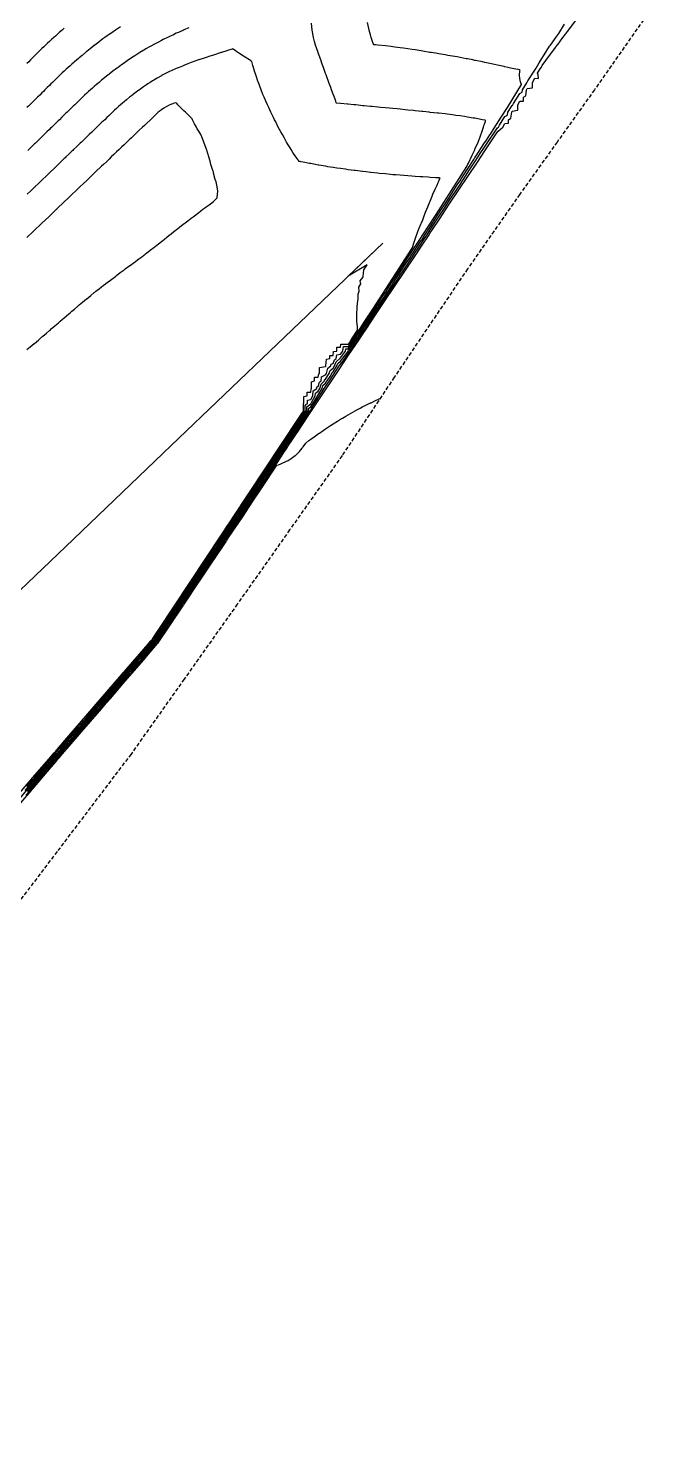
# Model space of a CAD drawing. Extents: x 6012137 to 6013842, y 2108997 to 2110704.
# Drawn here: x 6013339.9 to 6013422.7, y 2110033.3 to 2110222.9 of the extents above; entities that cross this region are included whole.
import ezdxf

# ---------------------------------------------------------------- set-up
doc = ezdxf.new("R2010")
doc.units = 0
doc.linetypes.add('HIDDENX2', pattern=[0.75, 0.5, -0.25])
doc.layers.get('0').update_dxf_attribs({"linetype": 'CONTINUOUS'})

msp = doc.modelspace()

# ---------------------------------------------------------------- linework, layer by layer
at = {"color": 6, "linetype": 'CONTINUOUS', "flags": 128}
for points in [[(6013339.54, 2110120.12), (6013339.88, 2110120.52), (6013340.48, 2110121.22), (6013341.55, 2110122.47), (6013341.66, 2110122.61), (6013341.68, 2110122.63), (6013342.51, 2110123.61), (6013342.68, 2110123.81), (6013343.37, 2110124.63), (6013343.68, 2110124.99), (6013344.12, 2110125.49), (6013344.76, 2110126.24), (6013345.83, 2110127.48), (6013347.56, 2110129.48), (6013347.66, 2110129.61), (6013347.68, 2110129.63), (6013348.53, 2110130.61), (6013348.68, 2110130.78), (6013349.97, 2110132.28), (6013350.22, 2110132.57), (6013350.57, 2110132.97), (6013351.07, 2110133.56), (6013351.9, 2110134.51), (6013353.45, 2110136.32), (6013353.84, 2110136.76), (6013354.56, 2110137.61), (6013354.68, 2110137.74), (6013355.43, 2110138.61), (6013355.68, 2110138.9), (6013356.8, 2110140.2), (6013357.07, 2110140.52), (6013357.13, 2110140.58), (6013357.55, 2110141.2), (6013358.08, 2110142.01), (6013358.48, 2110142.61), (6013358.68, 2110142.91), (6013359.28, 2110143.81), (6013360.08, 2110145.01), (6013360.48, 2110145.61), (6013360.68, 2110145.91), (6013361.28, 2110146.81), (6013362.08, 2110148.01), (6013362.48, 2110148.61), (6013362.68, 2110148.91), (6013363.28, 2110149.81), (6013364.08, 2110151.01), (6013364.48, 2110151.61), (6013364.68, 2110151.91), (6013365.28, 2110152.81), (6013365.95, 2110153.81), (6013366.24, 2110154.25), (6013366.48, 2110154.61), (6013366.68, 2110154.91), (6013367.28, 2110155.81), (6013368.09, 2110157.01), (6013368.48, 2110157.61), (6013368.68, 2110157.9), (6013369.27, 2110158.79), (6013370.09, 2110160.02), (6013370.48, 2110160.61), (6013370.68, 2110160.9), (6013371.27, 2110161.78), (6013372.1, 2110163.02), (6013372.48, 2110163.61), (6013372.68, 2110163.9), (6013373.27, 2110164.78), (6013374.1, 2110166.03), (6013374.48, 2110166.61), (6013374.68, 2110166.9), (6013375.26, 2110167.77), (6013375.61, 2110168.3), (6013376.09, 2110169.02), (6013376.49, 2110169.61), (6013376.68, 2110169.9), (6013377.27, 2110170.79), (6013378.75, 2110173.06), (6013381.39, 2110177), (6013382.76, 2110179.05), (6013384.14, 2110181.06), (6013384.46, 2110181.54), (6013384.63, 2110181.81), (6013385.2, 2110182.67), (6013386.37, 2110184.44), (6013387.62, 2110186.32), (6013391.59, 2110192.25), (6013392.62, 2110193.81), (6013393.46, 2110195.06), (6013393.7, 2110195.43), (6013393.99, 2110195.88), (6013394.91, 2110197.27), (6013396.24, 2110199.28), (6013400.01, 2110204.9), (6013401.02, 2110206.44), (6013402.18, 2110208.16), (6013402.63, 2110208.85), (6013402.79, 2110209.08), (6013403.43, 2110209.61), (6013403.68, 2110210.11), (6013404.15, 2110210.13), (6013404.16, 2110210.61), (6013404.49, 2110210.79), (6013404.6, 2110211.61), (6013404.68, 2110211.74), (6013405.4, 2110211.89), (6013405.44, 2110212.61), (6013405.68, 2110213.08), (6013406.18, 2110213.11), (6013406.17, 2110213.61), (6013406.48, 2110213.81), (6013406.58, 2110214.61), (6013406.68, 2110214.77), (6013407.39, 2110214.89), (6013407.39, 2110215.61), (6013407.68, 2110216.15), (6013408.17, 2110216.12), (6013408.15, 2110216.61), (6013408.05, 2110216.86), (6013408.33, 2110217.29), (6013408.53, 2110217.61), (6013408.68, 2110217.85), (6013409.15, 2110218.55), (6013410.46, 2110220.27), (6013410.53, 2110220.36), (6013410.81, 2110220.73), (6013411.47, 2110221.61), (6013411.68, 2110221.88), (6013412.09, 2110222.42), (6013413.21, 2110223.9)], [(6013339.73, 2110120.59), (6013340.12, 2110121.05), (6013340.68, 2110121.7), (6013341.45, 2110122.61), (6013341.68, 2110122.87), (6013342.3, 2110123.61), (6013342.68, 2110124.05), (6013343.17, 2110124.62), (6013343.68, 2110125.23), (6013344.41, 2110126.07), (6013345.49, 2110127.33), (6013346.07, 2110127.99), (6013346.68, 2110128.7), (6013347.46, 2110129.61), (6013347.68, 2110129.86), (6013348.32, 2110130.61), (6013348.68, 2110131.02), (6013349.6, 2110132.08), (6013350.03, 2110132.58), (6013350.62, 2110133.27), (6013351.49, 2110134.28), (6013352.36, 2110135.28), (6013352.68, 2110135.66), (6013353.5, 2110136.61), (6013353.68, 2110136.82), (6013354.36, 2110137.61), (6013354.68, 2110137.98), (6013355.22, 2110138.61), (6013355.68, 2110139.14), (6013356.43, 2110140), (6013356.9, 2110140.56), (6013357.01, 2110140.67), (6013357.61, 2110141.57), (6013357.68, 2110141.68), (6013358.29, 2110142.61), (6013358.68, 2110143.19), (6013359.52, 2110144.45), (6013359.68, 2110144.69), (6013360.29, 2110145.61), (6013360.68, 2110146.19), (6013361.51, 2110147.44), (6013361.68, 2110147.69), (6013362.29, 2110148.61), (6013362.68, 2110149.2), (6013363.5, 2110150.43), (6013363.68, 2110150.7), (6013364.29, 2110151.61), (6013364.68, 2110152.2), (6013365.49, 2110153.42), (6013365.68, 2110153.7), (6013366.1, 2110154.34), (6013366.28, 2110154.61), (6013366.68, 2110155.21), (6013367.48, 2110156.41), (6013367.6, 2110156.58), (6013367.68, 2110156.7), (6013368.28, 2110157.61), (6013368.68, 2110158.2), (6013369.49, 2110159.42), (6013369.68, 2110159.7), (6013370.28, 2110160.61), (6013370.68, 2110161.21), (6013371.49, 2110162.41), (6013371.68, 2110162.7), (6013372.28, 2110163.61), (6013372.68, 2110164.21), (6013373.48, 2110165.4), (6013373.68, 2110165.71), (6013374.28, 2110166.61), (6013374.68, 2110167.22), (6013375, 2110167.7), (6013375.45, 2110168.38), (6013375.68, 2110168.72), (6013376.27, 2110169.61), (6013376.68, 2110170.22), (6013377.44, 2110171.37), (6013377.59, 2110171.59), (6013377.6, 2110171.61), (6013377.6, 2110171.69), (6013377.68, 2110171.75), (6013378.03, 2110172.3), (6013379.23, 2110174.15), (6013379.5, 2110174.61), (6013379.55, 2110174.74), (6013379.68, 2110174.87), (6013380.19, 2110175.62), (6013381.19, 2110177.12), (6013381.5, 2110177.61), (6013381.56, 2110177.73), (6013381.68, 2110177.84), (6013382.02, 2110178.29), (6013383.49, 2110180.41), (6013383.63, 2110180.6), (6013383.68, 2110180.69), (6013384.26, 2110181.56), (6013384.65, 2110182.17), (6013385.45, 2110183.37), (6013385.68, 2110183.73), (6013385.94, 2110184.13), (6013387.39, 2110186.31), (6013387.68, 2110186.76), (6013388, 2110187.25), (6013389.34, 2110189.26), (6013389.68, 2110189.78), (6013390.05, 2110190.35), (6013391.3, 2110192.22), (6013391.68, 2110192.8), (6013392.07, 2110193.39), (6013393.02, 2110194.8), (6013393.27, 2110195.2), (6013393.68, 2110195.83), (6013394.18, 2110196.6), (6013394.44, 2110197), (6013395.15, 2110198.07), (6013395.68, 2110198.89), (6013396.29, 2110199.82), (6013397.06, 2110200.98), (6013397.68, 2110201.93), (6013398.39, 2110203.02), (6013398.96, 2110203.89), (6013399.68, 2110204.98), (6013400.48, 2110206.2), (6013400.88, 2110206.81), (6013401.49, 2110207.72), (6013401.68, 2110208), (6013402.17, 2110208.73), (6013402.7, 2110209.51), (6013402.81, 2110209.61), (6013402.95, 2110209.88), (6013403.68, 2110211.02), (6013404.05, 2110211.23), (6013404.1, 2110211.61), (6013404.68, 2110212.52), (6013404.75, 2110212.54), (6013404.75, 2110212.61), (6013404.83, 2110212.76), (6013405.68, 2110214.1), (6013405.99, 2110214.3), (6013406.03, 2110214.61), (6013406.61, 2110215.54), (6013406.78, 2110215.81), (6013407.68, 2110217.23), (6013407.86, 2110217.52), (6013407.92, 2110217.61), (6013408.3, 2110218.23), (6013409.32, 2110219.88), (6013409.68, 2110220.44), (6013409.8, 2110220.61), (6013410.33, 2110221.36), (6013410.53, 2110221.63), (6013410.92, 2110222.14), (6013411.68, 2110223.42)], [(6013401.12, 2110210.51), (6013401, 2110210.54), (6013400.97, 2110210.54), (6013400.68, 2110210.61), (6013400.68, 2110210.61), (6013400.68, 2110210.61), (6013399.68, 2110210.79), (6013399.46, 2110210.83), (6013398.68, 2110210.96), (6013398.27, 2110211.02), (6013397.68, 2110211.11), (6013397.1, 2110211.19), (6013396.68, 2110211.24), (6013395.95, 2110211.34), (6013395.68, 2110211.37), (6013394.82, 2110211.47), (6013394.68, 2110211.48), (6013393.7, 2110211.59), (6013393.68, 2110211.59), (6013393.53, 2110211.61), (6013392.68, 2110211.7), (6013392.58, 2110211.71), (6013391.68, 2110211.8), (6013391.46, 2110211.82), (6013390.68, 2110211.9), (6013390.35, 2110211.94), (6013389.68, 2110212), (6013389.24, 2110212.05), (6013388.68, 2110212.1), (6013388.22, 2110212.14), (6013387.68, 2110212.2), (6013387.03, 2110212.26), (6013386.68, 2110212.29), (6013385.92, 2110212.36), (6013385.68, 2110212.39), (6013384.82, 2110212.47), (6013384.68, 2110212.48), (6013383.71, 2110212.58), (6013383.68, 2110212.58), (6013383.45, 2110212.61), (6013382.68, 2110212.68), (6013382.6, 2110212.69), (6013381.68, 2110212.78), (6013381.15, 2110212.83), (6013381.12, 2110212.83), (6013381.12, 2110212.83), (6013381.12, 2110212.84), (6013381.11, 2110212.85), (6013381.1, 2110212.89), (6013381.03, 2110213.07), (6013380.98, 2110213.21), (6013380.8, 2110213.72), (6013380.68, 2110214.04), (6013380.47, 2110214.61), (6013380.36, 2110214.93), (6013380.11, 2110215.61), (6013379.79, 2110216.49), (6013379.75, 2110216.61), (6013379.68, 2110216.8), (6013379.39, 2110217.61), (6013379.22, 2110218.06), (6013379.03, 2110218.61), (6013378.68, 2110219.56), (6013378.67, 2110219.61), (6013378.66, 2110219.63), (6013378.34, 2110220.61), (6013378.21, 2110221.07), (6013378.07, 2110221.61), (6013377.92, 2110222.36), (6013377.87, 2110222.61), (6013377.77, 2110223.52)], [(6013405.76, 2110215.69), (6013405.68, 2110216.12), (6013405.64, 2110216.56), (6013405.69, 2110217.16), (6013405.72, 2110217.26), (6013405.69, 2110217.26), (6013405.66, 2110217.27), (6013405.48, 2110217.31), (6013405.4, 2110217.32), (6013404.68, 2110217.48), (6013404.09, 2110217.61), (6013403.68, 2110217.69), (6013403.57, 2110217.72), (6013402.68, 2110217.91), (6013402.29, 2110218), (6013401.68, 2110218.13), (6013401.01, 2110218.28), (6013400.68, 2110218.34), (6013399.75, 2110218.53), (6013399.68, 2110218.55), (6013399.38, 2110218.61), (6013398.68, 2110218.74), (6013398.51, 2110218.78), (6013397.68, 2110218.93), (6013397.28, 2110219.01), (6013396.68, 2110219.11), (6013396.06, 2110219.22), (6013395.68, 2110219.29), (6013394.85, 2110219.43), (6013394.68, 2110219.46), (6013393.82, 2110219.61), (6013393.68, 2110219.63), (6013393.65, 2110219.63), (6013392.68, 2110219.79), (6013392.46, 2110219.83), (6013391.68, 2110219.95), (6013391.27, 2110220.01), (6013390.68, 2110220.1), (6013390.1, 2110220.18), (6013389.68, 2110220.24), (6013388.95, 2110220.34), (6013388.68, 2110220.37), (6013388.47, 2110220.4), (6013387.68, 2110220.49), (6013386.69, 2110220.59), (6013386.68, 2110220.59), (6013386.67, 2110220.59), (6013386.36, 2110220.62), (6013386.29, 2110220.63), (6013386.2, 2110220.64), (6013386.16, 2110220.64), (6013386.14, 2110220.64), (6013386.13, 2110220.64), (6013386.11, 2110220.7), (6013386.1, 2110220.73), (6013386.02, 2110220.95), (6013385.79, 2110221.61), (6013385.68, 2110221.98), (6013385.5, 2110222.61), (6013385.45, 2110222.83), (6013385.28, 2110223.61)], [(6013352.22, 2110223.07), (6013351.68, 2110222.71), (6013351.62, 2110222.67), (6013351.53, 2110222.61), (6013351.03, 2110222.26), (6013350.68, 2110222.02), (6013350.44, 2110221.85), (6013350.11, 2110221.61), (6013349.86, 2110221.42), (6013349.68, 2110221.29), (6013349.29, 2110221), (6013348.78, 2110220.61), (6013348.72, 2110220.56), (6013348.68, 2110220.53), (6013348.16, 2110220.12), (6013347.68, 2110219.73), (6013347.61, 2110219.68), (6013347.53, 2110219.61), (6013347.06, 2110219.22), (6013346.68, 2110218.9), (6013346.52, 2110218.77), (6013346.34, 2110218.61), (6013345.99, 2110218.3), (6013345.68, 2110218.03), (6013345.46, 2110217.83), (6013345.21, 2110217.61), (6013344.93, 2110217.36), (6013344.68, 2110217.12), (6013344.41, 2110216.87), (6013344.13, 2110216.61), (6013343.9, 2110216.39), (6013343.68, 2110216.17), (6013343.39, 2110215.89), (6013343.11, 2110215.61), (6013342.89, 2110215.39), (6013342.68, 2110215.19), (6013342.39, 2110214.9), (6013342.09, 2110214.61), (6013341.89, 2110214.4), (6013341.68, 2110214.2), (6013341.38, 2110213.9), (6013341.08, 2110213.61), (6013340.88, 2110213.41), (6013340.68, 2110213.21), (6013340.37, 2110212.91), (6013340.06, 2110212.61), (6013339.87, 2110212.42), (6013339.68, 2110212.23)], [(6013344.68, 2110222.86), (6013344.54, 2110222.74), (6013344.39, 2110222.61), (6013344.01, 2110222.28), (6013343.68, 2110221.98), (6013343.48, 2110221.8), (6013343.27, 2110221.61), (6013342.96, 2110221.33), (6013342.68, 2110221.07), (6013342.44, 2110220.85), (6013342.18, 2110220.61), (6013341.92, 2110220.36), (6013341.68, 2110220.13), (6013341.42, 2110219.87), (6013341.15, 2110219.61), (6013340.91, 2110219.38), (6013340.68, 2110219.15), (6013340.41, 2110218.88), (6013340.14, 2110218.61), (6013339.91, 2110218.38), (6013339.68, 2110218.15)], [(6013361.36, 2110222.93), (6013360.68, 2110222.63), (6013360.67, 2110222.62), (6013360.63, 2110222.61), (6013359.98, 2110222.31), (6013359.68, 2110222.18), (6013359.29, 2110221.99), (6013358.68, 2110221.7), (6013358.62, 2110221.67), (6013358.49, 2110221.61), (6013357.94, 2110221.34), (6013357.68, 2110221.21), (6013357.28, 2110221.01), (6013356.68, 2110220.69), (6013356.62, 2110220.66), (6013356.52, 2110220.61), (6013355.98, 2110220.31), (6013355.68, 2110220.13), (6013355.35, 2110219.94), (6013354.81, 2110219.61), (6013354.73, 2110219.56), (6013354.68, 2110219.52), (6013354.12, 2110219.17), (6013353.68, 2110218.88), (6013353.52, 2110218.77), (6013353.29, 2110218.61), (6013352.92, 2110218.36), (6013352.68, 2110218.19), (6013352.34, 2110217.95), (6013351.87, 2110217.61), (6013351.76, 2110217.53), (6013351.68, 2110217.46), (6013351.19, 2110217.1), (6013350.68, 2110216.7), (6013350.63, 2110216.66), (6013350.56, 2110216.61), (6013350.07, 2110216.22), (6013349.68, 2110215.9), (6013349.52, 2110215.77), (6013349.33, 2110215.61), (6013348.98, 2110215.31), (6013348.68, 2110215.05), (6013348.44, 2110214.84), (6013348.18, 2110214.61), (6013347.92, 2110214.37), (6013347.68, 2110214.15), (6013347.4, 2110213.89), (6013347.1, 2110213.61), (6013346.89, 2110213.4), (6013346.68, 2110213.2), (6013346.38, 2110212.9), (6013346.08, 2110212.61), (6013345.88, 2110212.41), (6013345.68, 2110212.22), (6013345.37, 2110211.92), (6013345.05, 2110211.61), (6013344.86, 2110211.42), (6013344.68, 2110211.25), (6013344.36, 2110210.93), (6013344.02, 2110210.61), (6013343.85, 2110210.44), (6013343.68, 2110210.27), (6013343.34, 2110209.94), (6013343, 2110209.61), (6013342.84, 2110209.45), (6013342.68, 2110209.3), (6013342.33, 2110208.96), (6013341.97, 2110208.61), (6013341.82, 2110208.46), (6013341.68, 2110208.33), (6013341.32, 2110207.97), (6013340.94, 2110207.61), (6013340.81, 2110207.48), (6013340.68, 2110207.36), (6013340.3, 2110206.99), (6013339.91, 2110206.61), (6013339.79, 2110206.49)], [(6013376.11, 2110205.03), (6013376.08, 2110205.07), (6013376.03, 2110205.13), (6013375.98, 2110205.21), (6013375.69, 2110205.62), (6013375.68, 2110205.64), (6013375.3, 2110206.22), (6013375.05, 2110206.61), (6013374.91, 2110206.84), (6013374.68, 2110207.22), (6013374.45, 2110207.61), (6013374.15, 2110208.14), (6013373.88, 2110208.61), (6013373.68, 2110208.98), (6013373.34, 2110209.61), (6013372.99, 2110210.3), (6013372.83, 2110210.61), (6013372.68, 2110210.92), (6013372.35, 2110211.61), (6013372.06, 2110212.23), (6013371.89, 2110212.61), (6013371.68, 2110213.08), (6013371.45, 2110213.61), (6013371.29, 2110213.99), (6013371.04, 2110214.61), (6013370.68, 2110215.57), (6013370.67, 2110215.61), (6013370.66, 2110215.62), (6013370.32, 2110216.61), (6013370.16, 2110217.12), (6013370.01, 2110217.61), (6013369.94, 2110217.86), (6013369.93, 2110217.89), (6013369.79, 2110218.4), (6013369.79, 2110218.4), (6013369.78, 2110218.41), (6013369.77, 2110218.42), (6013369.75, 2110218.43), (6013369.73, 2110218.44), (6013369.7, 2110218.46), (6013369.66, 2110218.49), (6013369.6, 2110218.52), (6013369.46, 2110218.61), (6013368.68, 2110219.1), (6013367.92, 2110219.61), (6013367.78, 2110219.7), (6013367.56, 2110219.86), (6013367.22, 2110220.08), (6013367.21, 2110220.09), (6013367.19, 2110220.09), (6013367.15, 2110220.07), (6013366.68, 2110219.92), (6013366.44, 2110219.84), (6013365.71, 2110219.61), (6013365.67, 2110219.59), (6013364.68, 2110219.27), (6013364.18, 2110219.11), (6013363.68, 2110218.94), (6013363.43, 2110218.86), (6013362.68, 2110218.61), (6013362.67, 2110218.61), (6013361.68, 2110218.25), (6013361.22, 2110218.07), (6013360.68, 2110217.86), (6013360.5, 2110217.79), (6013360.07, 2110217.61), (6013359.79, 2110217.49), (6013359.68, 2110217.45), (6013359.1, 2110217.19), (6013358.68, 2110217), (6013358.41, 2110216.87), (6013357.89, 2110216.61), (6013357.75, 2110216.54), (6013357.68, 2110216.5), (6013357.11, 2110216.18), (6013356.68, 2110215.92), (6013356.49, 2110215.8), (6013356.19, 2110215.61), (6013355.88, 2110215.41), (6013355.68, 2110215.27), (6013355.28, 2110215), (6013354.73, 2110214.61), (6013354.7, 2110214.59), (6013354.68, 2110214.57), (6013354.12, 2110214.16), (6013353.68, 2110213.82), (6013353.56, 2110213.73), (6013353.41, 2110213.61), (6013353.01, 2110213.28), (6013352.68, 2110213.01), (6013352.46, 2110212.82), (6013352.21, 2110212.61), (6013351.93, 2110212.36), (6013351.68, 2110212.12), (6013351.41, 2110211.88), (6013351.13, 2110211.61), (6013350.9, 2110211.39), (6013350.68, 2110211.18), (6013350.39, 2110210.9), (6013350.09, 2110210.61), (6013349.88, 2110210.41), (6013349.68, 2110210.22), (6013349.05, 2110209.61), (6013348.68, 2110209.25), (6013348.35, 2110208.94), (6013348.01, 2110208.61), (6013347.84, 2110208.45), (6013347.68, 2110208.29), (6013347.33, 2110207.96), (6013346.97, 2110207.61), (6013346.82, 2110207.47), (6013346.68, 2110207.33), (6013346.31, 2110206.98), (6013345.93, 2110206.61), (6013345.8, 2110206.49), (6013345.68, 2110206.37), (6013345.29, 2110205.99), (6013344.89, 2110205.61), (6013344.78, 2110205.5), (6013344.68, 2110205.41), (6013344.27, 2110205.01), (6013343.85, 2110204.61), (6013343.76, 2110204.52), (6013343.68, 2110204.44), (6013343.26, 2110204.03), (6013342.82, 2110203.61), (6013342.75, 2110203.54), (6013342.68, 2110203.48), (6013342.24, 2110203.05), (6013341.78, 2110202.61), (6013341.73, 2110202.56), (6013341.68, 2110202.51), (6013341.22, 2110202.07), (6013340.74, 2110201.61), (6013340.71, 2110201.58), (6013340.68, 2110201.55), (6013340.2, 2110201.09), (6013339.7, 2110200.61)], [(6013338.7, 2110119.64), (6013339.89, 2110121.02), (6013340.68, 2110121.94), (6013341.24, 2110122.61), (6013341.68, 2110123.12), (6013342.1, 2110123.61), (6013342.68, 2110124.29), (6013342.96, 2110124.61), (6013343.68, 2110125.46), (6013344.58, 2110126.5), (6013344.66, 2110126.6), (6013345.29, 2110127.33), (6013345.89, 2110128.02), (6013346.68, 2110128.94), (6013347.25, 2110129.61), (6013347.68, 2110130.1), (6013348.12, 2110130.61), (6013348.68, 2110131.26), (6013349.23, 2110131.89), (6013349.83, 2110132.6), (6013350.67, 2110133.57), (6013350.87, 2110133.79), (6013351.83, 2110134.91), (6013352.68, 2110135.89), (6013353.29, 2110136.61), (6013353.68, 2110137.05), (6013354.16, 2110137.61), (6013354.68, 2110138.21), (6013355.02, 2110138.61), (6013355.68, 2110139.37), (6013356.05, 2110139.81), (6013356.73, 2110140.59), (6013356.88, 2110140.76), (6013357.34, 2110141.44), (6013357.68, 2110141.97), (6013358.11, 2110142.61), (6013358.68, 2110143.47), (6013358.96, 2110143.88), (6013359.68, 2110144.97), (6013360.1, 2110145.61), (6013360.68, 2110146.48), (6013360.94, 2110146.87), (6013361.68, 2110147.98), (6013362.1, 2110148.61), (6013362.68, 2110149.48), (6013362.92, 2110149.85), (6013363.68, 2110150.99), (6013364.09, 2110151.61), (6013364.68, 2110152.49), (6013364.91, 2110152.83), (6013365.68, 2110154), (6013365.97, 2110154.43), (6013366.08, 2110154.61), (6013366.68, 2110155.51), (6013366.88, 2110155.81), (6013367.35, 2110156.5), (6013367.68, 2110157), (6013368.08, 2110157.61), (6013368.68, 2110158.5), (6013368.89, 2110158.81), (6013369.68, 2110160.01), (6013370.08, 2110160.61), (6013370.68, 2110161.51), (6013370.87, 2110161.8), (6013371.68, 2110163.02), (6013372.07, 2110163.61), (6013372.68, 2110164.52), (6013372.86, 2110164.78), (6013373.68, 2110166.02), (6013374.07, 2110166.61), (6013374.68, 2110167.53), (6013374.74, 2110167.62), (6013374.83, 2110167.75), (6013375.68, 2110169.04), (6013376.06, 2110169.61), (6013376.68, 2110170.54), (6013376.81, 2110170.73), (6013377.36, 2110171.56), (6013377.38, 2110171.61), (6013377.38, 2110171.91), (6013377.68, 2110172.14), (6013378.48, 2110173.41), (6013378.59, 2110173.61), (6013378.6, 2110173.69), (6013378.68, 2110173.75), (6013379.2, 2110174.61), (6013379.32, 2110174.97), (6013379.68, 2110175.32), (6013380.29, 2110176.21), (6013380.52, 2110176.61), (6013380.56, 2110176.73), (6013380.68, 2110176.82), (6013381.18, 2110177.61), (6013381.33, 2110177.96), (6013381.68, 2110178.26), (6013382.64, 2110179.52), (6013382.73, 2110179.66), (6013383.41, 2110180.6), (6013383.68, 2110181.01), (6013384.06, 2110181.57), (6013384.68, 2110182.53), (6013384.81, 2110182.74), (6013385.68, 2110184.07), (6013386.65, 2110185.55), (6013386.71, 2110185.63), (6013387.68, 2110187.11), (6013388.62, 2110188.54), (6013388.76, 2110188.76), (6013389.68, 2110190.16), (6013390.53, 2110191.45), (6013390.86, 2110191.96), (6013391.68, 2110193.21), (6013392.49, 2110194.41), (6013392.59, 2110194.57), (6013392.91, 2110195.07), (6013393.68, 2110196.26), (6013394.32, 2110197.24), (6013395.13, 2110198.5), (6013395.68, 2110199.34), (6013396.17, 2110200.09), (6013397.31, 2110201.86), (6013397.68, 2110202.43), (6013398.01, 2110202.94), (6013399.51, 2110205.26), (6013399.68, 2110205.52), (6013399.84, 2110205.76), (6013400.87, 2110207.37), (6013401.21, 2110207.88), (6013401.68, 2110208.57), (6013401.71, 2110208.61), (6013401.75, 2110208.68), (6013402.25, 2110209.46), (6013403.2, 2110210.95), (6013404.02, 2110212.24), (6013405.91, 2110215.3), (6013405.89, 2110215.39), (6013405.87, 2110215.39), (6013405.76, 2110215.69)], [(6013359.79, 2110212.71), (6013359.71, 2110212.8), (6013359.68, 2110212.83), (6013359.66, 2110212.85), (6013359.65, 2110212.86), (6013359.64, 2110212.87), (6013359.63, 2110212.87), (6013359.63, 2110212.88), (6013359.63, 2110212.88), (6013359.28, 2110212.76), (6013359.2, 2110212.74), (6013359.05, 2110212.68), (6013358.65, 2110212.52), (6013358, 2110212.17), (6013357.68, 2110211.92), (6013357.5, 2110211.79), (6013357.27, 2110211.61), (6013356.68, 2110211.04), (6013356.46, 2110210.83), (6013356.22, 2110210.61), (6013355.68, 2110210.09), (6013355.43, 2110209.85), (6013355.17, 2110209.61), (6013354.68, 2110209.14), (6013354.41, 2110208.88), (6013354.12, 2110208.61), (6013353.68, 2110208.19), (6013353.38, 2110207.9), (6013353.07, 2110207.61), (6013352.68, 2110207.23), (6013352.36, 2110206.93), (6013352.02, 2110206.61), (6013351.68, 2110206.28), (6013351.33, 2110205.95), (6013350.97, 2110205.61), (6013350.68, 2110205.33), (6013350.31, 2110204.98), (6013349.92, 2110204.61), (6013349.68, 2110204.38), (6013348.87, 2110203.61), (6013348.68, 2110203.43), (6013348.26, 2110203.03), (6013347.82, 2110202.61), (6013347.68, 2110202.47), (6013347.24, 2110202.05), (6013346.77, 2110201.61), (6013346.68, 2110201.52), (6013346.21, 2110201.07), (6013345.72, 2110200.61), (6013345.68, 2110200.57), (6013345.19, 2110200.1), (6013344.68, 2110199.61), (6013344.68, 2110199.61), (6013344.68, 2110199.61), (6013343.68, 2110198.65), (6013343.66, 2110198.63), (6013343.63, 2110198.61), (6013342.68, 2110197.7), (6013342.64, 2110197.65), (6013342.59, 2110197.61), (6013341.68, 2110196.74), (6013341.61, 2110196.68), (6013341.54, 2110196.61), (6013340.68, 2110195.79), (6013340.59, 2110195.7), (6013340.49, 2110195.61), (6013339.68, 2110194.84)], [(6013339.68, 2110179.81), (6013340.12, 2110180.17), (6013340.64, 2110180.61), (6013340.66, 2110180.62), (6013340.68, 2110180.64), (6013341.21, 2110181.08), (6013341.68, 2110181.49), (6013341.75, 2110181.54), (6013341.82, 2110181.61), (6013342.28, 2110182), (6013342.68, 2110182.35), (6013342.82, 2110182.47), (6013342.98, 2110182.61), (6013343.36, 2110182.93), (6013343.68, 2110183.21), (6013343.89, 2110183.39), (6013344.14, 2110183.61), (6013344.43, 2110183.86), (6013344.68, 2110184.07), (6013344.97, 2110184.32), (6013345.3, 2110184.61), (6013345.51, 2110184.78), (6013345.68, 2110184.93), (6013346.04, 2110185.24), (6013346.47, 2110185.61), (6013346.58, 2110185.7), (6013346.68, 2110185.79), (6013347.13, 2110186.16), (6013347.66, 2110186.61), (6013347.67, 2110186.61), (6013347.68, 2110186.62), (6013348.22, 2110187.06), (6013348.68, 2110187.43), (6013348.78, 2110187.51), (6013348.9, 2110187.61), (6013349.34, 2110187.95), (6013349.68, 2110188.22), (6013349.9, 2110188.39), (6013350.19, 2110188.61), (6013350.47, 2110188.82), (6013350.68, 2110188.98), (6013351.04, 2110189.25), (6013351.52, 2110189.61), (6013351.61, 2110189.68), (6013351.68, 2110189.73), (6013352.18, 2110190.11), (6013352.68, 2110190.48), (6013352.75, 2110190.54), (6013352.85, 2110190.61), (6013353.33, 2110190.96), (6013353.68, 2110191.22), (6013353.9, 2110191.38), (6013354.2, 2110191.61), (6013354.48, 2110191.81), (6013354.68, 2110191.97), (6013355.05, 2110192.24), (6013355.53, 2110192.61), (6013355.61, 2110192.67), (6013355.68, 2110192.72), (6013356.18, 2110193.11), (6013356.68, 2110193.49), (6013356.74, 2110193.54), (6013356.83, 2110193.61), (6013357.31, 2110193.98), (6013357.68, 2110194.28), (6013357.87, 2110194.42), (6013358.1, 2110194.61), (6013358.42, 2110194.86), (6013358.68, 2110195.07), (6013358.98, 2110195.31), (6013359.35, 2110195.61), (6013359.53, 2110195.75), (6013359.68, 2110195.87), (6013360.09, 2110196.19), (6013360.62, 2110196.61), (6013360.65, 2110196.63), (6013360.68, 2110196.65), (6013361.22, 2110197.07), (6013361.68, 2110197.42), (6013361.92, 2110197.61), (6013362.68, 2110198.18), (6013362.92, 2110198.36), (6013363.25, 2110198.61), (6013363.5, 2110198.79), (6013363.68, 2110198.92), (6013364.08, 2110199.21), (6013364.62, 2110199.61), (6013364.66, 2110199.63), (6013364.68, 2110199.66), (6013365.14, 2110200.14), (6013365.21, 2110200.61), (6013365.26, 2110201.03), (6013365.13, 2110201.61), (6013365.03, 2110202.26), (6013364.9, 2110202.61), (6013364.68, 2110203.43), (6013364.64, 2110203.61), (6013364.63, 2110203.66), (6013364.32, 2110204.61), (6013364.22, 2110205.07), (6013364.03, 2110205.61), (6013363.76, 2110206.53), (6013363.73, 2110206.61), (6013363.68, 2110206.73), (6013363.37, 2110207.61), (6013363.19, 2110208.1), (6013362.95, 2110208.61), (6013362.68, 2110209.07), (6013362.47, 2110209.39), (6013362.38, 2110209.61), (6013362.13, 2110210.05), (6013361.85, 2110210.61), (6013361.79, 2110210.72), (6013361.78, 2110210.76), (6013361.77, 2110210.77), (6013361.77, 2110210.78), (6013361.39, 2110211.12), (6013361.29, 2110211.22), (6013360.89, 2110211.61), (6013360.68, 2110211.81), (6013359.89, 2110212.61), (6013359.79, 2110212.71)], [(6013339.44, 2110120.74), (6013340.18, 2110121.61), (6013340.68, 2110122.19), (6013341.03, 2110122.61), (6013341.68, 2110123.36), (6013341.89, 2110123.61), (6013342.68, 2110124.52), (6013342.75, 2110124.61), (6013343.14, 2110125.07), (6013343.67, 2110125.69), (6013344.33, 2110126.45), (6013344.76, 2110126.96), (6013346.17, 2110128.59), (6013346.68, 2110129.18), (6013347.05, 2110129.61), (6013347.68, 2110130.34), (6013347.91, 2110130.61), (6013348.68, 2110131.5), (6013348.85, 2110131.7), (6013349.37, 2110132.3), (6013349.96, 2110132.98), (6013351.29, 2110134.51), (6013352.11, 2110135.47), (6013352.68, 2110136.13), (6013353.09, 2110136.61), (6013353.68, 2110137.29), (6013353.95, 2110137.61), (6013354.68, 2110138.45), (6013354.82, 2110138.61), (6013355.68, 2110139.6), (6013355.68, 2110139.61), (6013356.63, 2110140.71), (6013356.75, 2110140.85), (6013357.07, 2110141.32), (6013357.68, 2110142.25), (6013357.92, 2110142.61), (6013358.4, 2110143.32), (6013358.97, 2110144.19), (6013359.68, 2110145.26), (6013359.91, 2110145.61), (6013360.37, 2110146.3), (6013361, 2110147.24), (6013361.68, 2110148.27), (6013361.9, 2110148.61), (6013362.35, 2110149.27), (6013363.03, 2110150.3), (6013363.68, 2110151.28), (6013363.9, 2110151.61), (6013364.32, 2110152.25), (6013365.05, 2110153.35), (6013365.68, 2110154.3), (6013365.83, 2110154.52), (6013365.89, 2110154.61), (6013366.29, 2110155.22), (6013366.65, 2110155.76), (6013367.09, 2110156.42), (6013367.68, 2110157.31), (6013367.88, 2110157.61), (6013368.28, 2110158.21), (6013369.09, 2110159.42), (6013369.68, 2110160.31), (6013369.87, 2110160.61), (6013370.26, 2110161.19), (6013371.11, 2110162.47), (6013371.68, 2110163.33), (6013371.87, 2110163.61), (6013372.24, 2110164.16), (6013373.14, 2110165.53), (6013373.68, 2110166.34), (6013373.86, 2110166.61), (6013374.2, 2110167.13), (6013375.18, 2110168.6), (6013375.68, 2110169.36), (6013375.85, 2110169.61), (6013376.17, 2110170.1), (6013376.66, 2110170.84), (6013377.12, 2110171.53), (6013377.15, 2110171.61), (6013377.16, 2110172.13), (6013377.68, 2110172.54), (6013377.8, 2110172.73), (6013378.27, 2110173.61), (6013378.31, 2110173.98), (6013378.68, 2110174.24), (6013378.9, 2110174.61), (6013379.1, 2110175.19), (6013379.52, 2110175.61), (6013379.54, 2110175.75), (6013379.68, 2110175.82), (6013380.15, 2110176.61), (6013380.27, 2110177.02), (6013380.68, 2110177.32), (6013380.86, 2110177.61), (6013381.1, 2110178.18), (6013381.6, 2110178.61), (6013381.61, 2110178.68), (6013381.68, 2110178.69), (6013382.34, 2110179.61), (6013382.38, 2110179.91), (6013382.68, 2110179.91), (6013382.7, 2110179.9), (6013383.2, 2110180.6), (6013383.68, 2110181.33), (6013383.85, 2110181.59), (6013384.2, 2110182.13), (6013385.25, 2110183.74), (6013385.68, 2110184.4), (6013386.07, 2110184.99), (6013387.39, 2110187.03), (6013387.68, 2110187.47), (6013387.94, 2110187.87), (6013389.54, 2110190.32), (6013389.68, 2110190.54), (6013389.81, 2110190.74), (6013391.64, 2110193.55), (6013391.68, 2110193.61), (6013392.22, 2110194.42), (6013393.37, 2110196.2), (6013394.47, 2110197.91), (6013398.59, 2110204.34), (6013398.69, 2110204.55), (6013398.8, 2110204.77), (6013398.81, 2110204.8), (6013399.31, 2110205.87), (6013399.64, 2110206.56), (6013399.66, 2110206.61), (6013399.66, 2110206.62), (6013399.68, 2110206.65), (6013400.12, 2110207.61), (6013400.37, 2110208.29), (6013400.68, 2110209.21), (6013400.82, 2110209.61), (6013400.88, 2110209.81), (6013400.96, 2110210.02), (6013401.05, 2110210.29), (6013401.1, 2110210.43), (6013401.12, 2110210.51)], [(6013339.67, 2110121.26), (6013340.17, 2110121.84), (6013340.48, 2110122.2), (6013340.68, 2110122.44), (6013340.82, 2110122.61), (6013341.68, 2110123.6), (6013341.68, 2110123.61), (6013341.71, 2110123.63), (6013343.02, 2110125.16), (6013343.65, 2110125.9), (6013344, 2110126.31), (6013344.24, 2110126.58), (6013346.45, 2110129.15), (6013346.68, 2110129.42), (6013346.84, 2110129.61), (6013347.68, 2110130.57), (6013347.71, 2110130.61), (6013347.88, 2110130.8), (6013350.07, 2110133.34), (6013351.31, 2110134.78), (6013351.98, 2110135.55), (6013352.4, 2110136.04), (6013352.68, 2110136.37), (6013352.89, 2110136.61), (6013353.68, 2110137.53), (6013353.75, 2110137.61), (6013354.19, 2110138.12), (6013355.08, 2110139.14), (6013356.05, 2110140.27), (6013356.56, 2110140.87), (6013356.63, 2110140.94), (6013356.8, 2110141.19), (6013357.68, 2110142.53), (6013357.73, 2110142.61), (6013357.84, 2110142.76), (6013359.55, 2110145.35), (6013359.68, 2110145.54), (6013359.72, 2110145.61), (6013359.81, 2110145.73), (6013361.59, 2110148.42), (6013361.68, 2110148.56), (6013361.71, 2110148.61), (6013361.77, 2110148.7), (6013363.62, 2110151.49), (6013363.68, 2110151.58), (6013363.7, 2110151.61), (6013363.74, 2110151.66), (6013365.66, 2110154.56), (6013365.68, 2110154.59), (6013365.69, 2110154.6), (6013365.69, 2110154.61), (6013365.7, 2110154.63), (6013366.6, 2110155.98), (6013366.84, 2110156.34), (6013367.68, 2110157.61), (6013367.68, 2110157.61), (6013367.68, 2110157.61), (6013367.75, 2110157.71), (6013369.55, 2110160.43), (6013371.26, 2110163), (6013372.08, 2110164.25), (6013374.04, 2110167.2), (6013375.83, 2110169.91), (6013376.64, 2110171.12), (6013376.89, 2110171.49), (6013376.93, 2110171.61), (6013376.94, 2110172.35), (6013377.27, 2110172.61), (6013377.27, 2110173.02), (6013377.68, 2110173.1), (6013377.95, 2110173.61), (6013378.01, 2110174.27), (6013378.49, 2110174.61), (6013378.5, 2110174.79), (6013378.68, 2110174.84), (6013378.87, 2110175.42), (6013379.06, 2110175.61), (6013379.14, 2110176.14), (6013379.68, 2110176.44), (6013379.78, 2110176.61), (6013379.98, 2110177.3), (6013380.39, 2110177.61), (6013380.41, 2110177.87), (6013380.68, 2110177.93), (6013380.88, 2110178.41), (6013381.11, 2110178.61), (6013381.18, 2110179.1), (6013381.68, 2110179.19), (6013381.98, 2110179.61), (6013382.06, 2110180.23), (6013382.68, 2110180.23), (6013382.72, 2110180.22), (6013382.99, 2110180.59), (6013383.58, 2110181.5), (6013384.94, 2110183.59), (6013385.99, 2110185.2), (6013391.28, 2110193.38), (6013391.28, 2110193.39), (6013391.29, 2110193.41), (6013391.31, 2110193.48), (6013391.48, 2110194.06), (6013391.67, 2110194.6), (6013391.67, 2110194.61), (6013391.68, 2110194.61), (6013391.68, 2110194.62), (6013392.04, 2110195.61), (6013392.21, 2110196.08), (6013392.44, 2110196.61), (6013392.51, 2110196.78), (6013392.68, 2110197.18), (6013392.84, 2110197.61), (6013393.06, 2110198.23), (6013393.23, 2110198.61), (6013393.35, 2110198.93), (6013393.65, 2110199.61), (6013393.68, 2110199.67), (6013393.93, 2110200.35), (6013394.05, 2110200.61), (6013394.36, 2110201.28), (6013394.6, 2110201.84), (6013394.76, 2110202.2), (6013394.83, 2110202.39), (6013394.88, 2110202.51), (6013394.91, 2110202.58), (6013394.93, 2110202.63), (6013395, 2110202.79), (6013395, 2110202.79), (6013394.97, 2110202.79), (6013394.87, 2110202.8), (6013394.68, 2110202.81), (6013394.46, 2110202.83), (6013393.68, 2110202.88), (6013393.39, 2110202.9), (6013392.68, 2110202.95), (6013392.32, 2110202.97), (6013391.68, 2110203.01), (6013391.24, 2110203.04), (6013390.68, 2110203.08), (6013390.17, 2110203.12), (6013389.68, 2110203.16), (6013389.08, 2110203.21), (6013388.68, 2110203.24), (6013388.35, 2110203.27), (6013387.68, 2110203.33), (6013386.87, 2110203.41), (6013386.68, 2110203.43), (6013385.75, 2110203.53), (6013385.68, 2110203.54), (6013385.11, 2110203.61), (6013384.68, 2110203.66), (6013384.62, 2110203.66), (6013383.68, 2110203.78), (6013383.48, 2110203.8), (6013382.68, 2110203.91), (6013382.33, 2110203.96), (6013381.68, 2110204.05), (6013381.16, 2110204.13), (6013380.68, 2110204.2), (6013379.97, 2110204.31), (6013379.68, 2110204.36), (6013378.77, 2110204.52), (6013378.68, 2110204.53), (6013378.29, 2110204.61), (6013377.68, 2110204.72), (6013377.54, 2110204.75), (6013376.68, 2110204.91), (6013376.36, 2110204.97), (6013376.27, 2110204.99), (6013376.19, 2110205.01), (6013376.13, 2110205.02), (6013376.11, 2110205.02), (6013376.11, 2110205.03)], [(6013331.97, 2110112.53), (6013340.75, 2110122.76), (6013342.59, 2110124.91), (6013343.34, 2110125.78), (6013343.54, 2110126.01), (6013343.63, 2110126.11), (6013343.68, 2110126.17), (6013343.71, 2110126.21), (6013345.02, 2110127.73), (6013352.33, 2110136.2), (6013352.61, 2110136.52), (6013352.65, 2110136.57), (6013352.66, 2110136.58), (6013352.67, 2110136.59), (6013352.68, 2110136.6), (6013352.68, 2110136.6), (6013352.68, 2110136.61), (6013352.7, 2110136.62), (6013355.91, 2110140.35), (6013356.28, 2110140.77), (6013356.42, 2110140.93), (6013356.49, 2110141.02), (6013356.5, 2110141.03), (6013356.53, 2110141.07), (6013356.71, 2110141.34), (6013357.04, 2110141.85), (6013357.34, 2110142.3), (6013365.74, 2110154.99), (6013366.1, 2110155.53), (6013366.42, 2110156.01), (6013366.55, 2110156.21), (6013366.59, 2110156.26), (6013366.71, 2110156.44), (6013366.98, 2110156.85), (6013367.22, 2110157.22), (6013375.96, 2110170.43), (6013376.24, 2110170.85), (6013376.5, 2110171.23), (6013376.61, 2110171.41), (6013376.65, 2110171.46), (6013376.71, 2110171.61), (6013376.72, 2110172.57), (6013376.76, 2110172.61), (6013376.76, 2110173.52), (6013377.2, 2110173.61), (6013377.2, 2110174.08), (6013377.68, 2110174.11), (6013377.72, 2110174.56), (6013377.78, 2110174.61), (6013377.8, 2110175.49), (6013378.18, 2110175.61), (6013378.18, 2110176.11), (6013378.68, 2110176.11), (6013378.75, 2110176.54), (6013378.86, 2110176.61), (6013378.87, 2110177.42), (6013379.68, 2110177.55), (6013379.69, 2110177.59), (6013379.71, 2110177.61), (6013379.79, 2110178.5), (6013380.25, 2110178.61), (6013380.25, 2110179.03), (6013380.68, 2110179.03), (6013380.75, 2110179.53), (6013381.16, 2110179.61), (6013381.16, 2110180.12), (6013381.68, 2110180.12), (6013381.73, 2110180.55), (6013382.68, 2110180.55), (6013382.74, 2110180.53), (6013382.78, 2110180.59), (6013382.86, 2110180.72), (6013383.06, 2110181.02), (6013383.21, 2110181.25), (6013383.96, 2110182.41), (6013383.97, 2110182.46), (6013383.96, 2110182.49), (6013383.93, 2110182.85), (6013383.87, 2110183.61), (6013383.85, 2110184.43), (6013383.86, 2110184.61), (6013383.89, 2110185.4), (6013383.91, 2110185.61), (6013383.98, 2110186.31), (6013384.03, 2110186.61), (6013384.05, 2110187.23), (6013384.17, 2110187.61), (6013384.14, 2110188.15), (6013384.38, 2110188.61), (6013384.29, 2110189), (6013384.68, 2110189.44), (6013384.7, 2110189.58), (6013384.71, 2110189.61), (6013384.78, 2110190.5), (6013384.87, 2110190.61), (6013385.25, 2110191.18), (6013382.71, 2110189.63), (6013387.36, 2110194.08), (6013373.18, 2110180.52), (6013373.18, 2110180.52), (6013373.18, 2110180.52), (6013373.18, 2110180.52), (6013373.18, 2110180.52)], [(6013373.18, 2110180.52), (6013373.18, 2110180.52), (6013359, 2110166.95), (6013359, 2110166.95), (6013359, 2110166.95), (6013359, 2110166.95)], [(6013338.26, 2110118.39), (6013339.97, 2110120.38), (6013340.04, 2110120.46), (6013340.16, 2110120.6), (6013340.42, 2110120.91), (6013341.68, 2110122.39), (6013342.92, 2110123.85), (6013343.58, 2110124.63), (6013343.68, 2110124.75), (6013343.82, 2110124.92), (6013344.04, 2110125.16), (6013344.39, 2110125.57), (6013345.07, 2110126.36), (6013347, 2110128.6), (6013349.37, 2110131.35), (6013350.34, 2110132.47), (6013350.41, 2110132.56), (6013350.51, 2110132.67), (6013350.66, 2110132.84), (6013350.89, 2110133.11), (6013351.34, 2110133.63), (6013352.52, 2110135), (6013355.31, 2110138.23), (6013355.63, 2110138.61), (6013355.68, 2110138.67), (6013357.18, 2110140.4), (6013357.24, 2110140.48), (6013357.26, 2110140.49), (6013357.36, 2110140.64), (6013358.64, 2110142.57), (6013358.67, 2110142.61), (6013358.68, 2110142.63), (6013358.72, 2110142.69), (6013360.65, 2110145.57), (6013360.67, 2110145.61), (6013360.68, 2110145.62), (6013360.71, 2110145.67), (6013362.66, 2110148.58), (6013362.67, 2110148.61), (6013362.68, 2110148.62), (6013362.7, 2110148.65), (6013364.67, 2110151.59), (6013364.68, 2110151.61), (6013364.68, 2110151.61), (6013364.69, 2110151.63), (6013366.35, 2110154.11), (6013366.38, 2110154.16), (6013366.68, 2110154.61), (6013366.68, 2110154.61), (6013366.69, 2110154.62), (6013367.65, 2110156.06), (6013368.53, 2110157.37), (6013369.93, 2110159.47), (6013371.05, 2110161.15), (6013373.15, 2110164.3), (6013373.36, 2110164.35), (6013373.57, 2110164.44), (6013373.6, 2110164.45), (6013373.68, 2110164.48), (6013373.76, 2110164.52), (6013373.93, 2110164.61), (6013374.68, 2110164.95), (6013375.06, 2110165.23), (6013375.62, 2110165.61), (6013375.68, 2110165.65), (6013376.16, 2110166.13), (6013376.52, 2110166.61), (6013376.6, 2110166.69), (6013376.68, 2110166.78), (6013377.04, 2110167.25), (6013377.44, 2110167.61), (6013377.58, 2110167.71), (6013377.68, 2110167.79), (6013378.15, 2110168.13), (6013378.68, 2110168.5), (6013378.74, 2110168.54), (6013378.84, 2110168.61), (6013379.34, 2110168.95), (6013379.68, 2110169.18), (6013379.93, 2110169.35), (6013380.33, 2110169.61), (6013380.68, 2110169.84), (6013381.29, 2110170.22), (6013381.68, 2110170.46), (6013381.92, 2110170.61), (6013382.39, 2110170.89), (6013382.68, 2110171.06), (6013383.02, 2110171.26), (6013383.65, 2110171.61), (6013383.67, 2110171.62), (6013383.68, 2110171.63), (6013384.32, 2110171.97), (6013384.68, 2110172.16), (6013384.98, 2110172.31), (6013385.59, 2110172.61), (6013385.65, 2110172.64), (6013385.68, 2110172.65), (6013385.77, 2110172.69), (6013386.36, 2110172.97), (6013386.68, 2110173.11), (6013386.77, 2110173.14), (6013386.96, 2110173.23)], [(6013359, 2110166.95), (6013344.82, 2110153.39), (6013344.82, 2110153.39), (6013344.82, 2110153.39), (6013344.82, 2110153.39), (6013344.82, 2110153.39), (6013344.82, 2110153.39), (6013344.82, 2110153.39), (6013344.82, 2110153.39)], [(6013344.82, 2110153.39), (6013344.82, 2110153.39), (6013330.64, 2110139.83), (6013330.64, 2110139.83), (6013330.64, 2110139.83), (6013330.64, 2110139.83), (6013330.64, 2110139.83), (6013330.64, 2110139.83), (6013330.64, 2110139.83)]]:
    msp.add_lwpolyline(points, dxfattribs=at)
at = {"color": 2, "linetype": 'HIDDENX2'}
msp.add_polyline3d([(6013422.68, 2110224.61, 8.22), (6013415.68, 2110214.61, 8.15), (6013410.68, 2110207.61, 8.11), (6013405.68, 2110200.61, 8.06), (6013398.68, 2110190.61, 7.99), (6013388.86, 2110176.09, 7.83), (6013381.88, 2110165.59, 7.71), (6013374.86, 2110155.64, 7.72), (6013367.84, 2110145.69, 7.73), (6013360.73, 2110135.65, 7.57), (6013353.62, 2110125.61, 7.42), (6013343.7, 2110112.53, 7.27), (6013333.79, 2110099.45, 7.11), (6013323.8, 2110087.4, 6.96), (6013315.03, 2110077.84, 6.86), (6013306.25, 2110068.28, 6.75), (6013297.85, 2110059.01, 6.66), (6013289.46, 2110049.73, 6.58), (6013280.62, 2110040.98, 6.5), (6013271.78, 2110032.22, 6.42)], dxfattribs=at)

doc.saveas('drawing.dxf')
